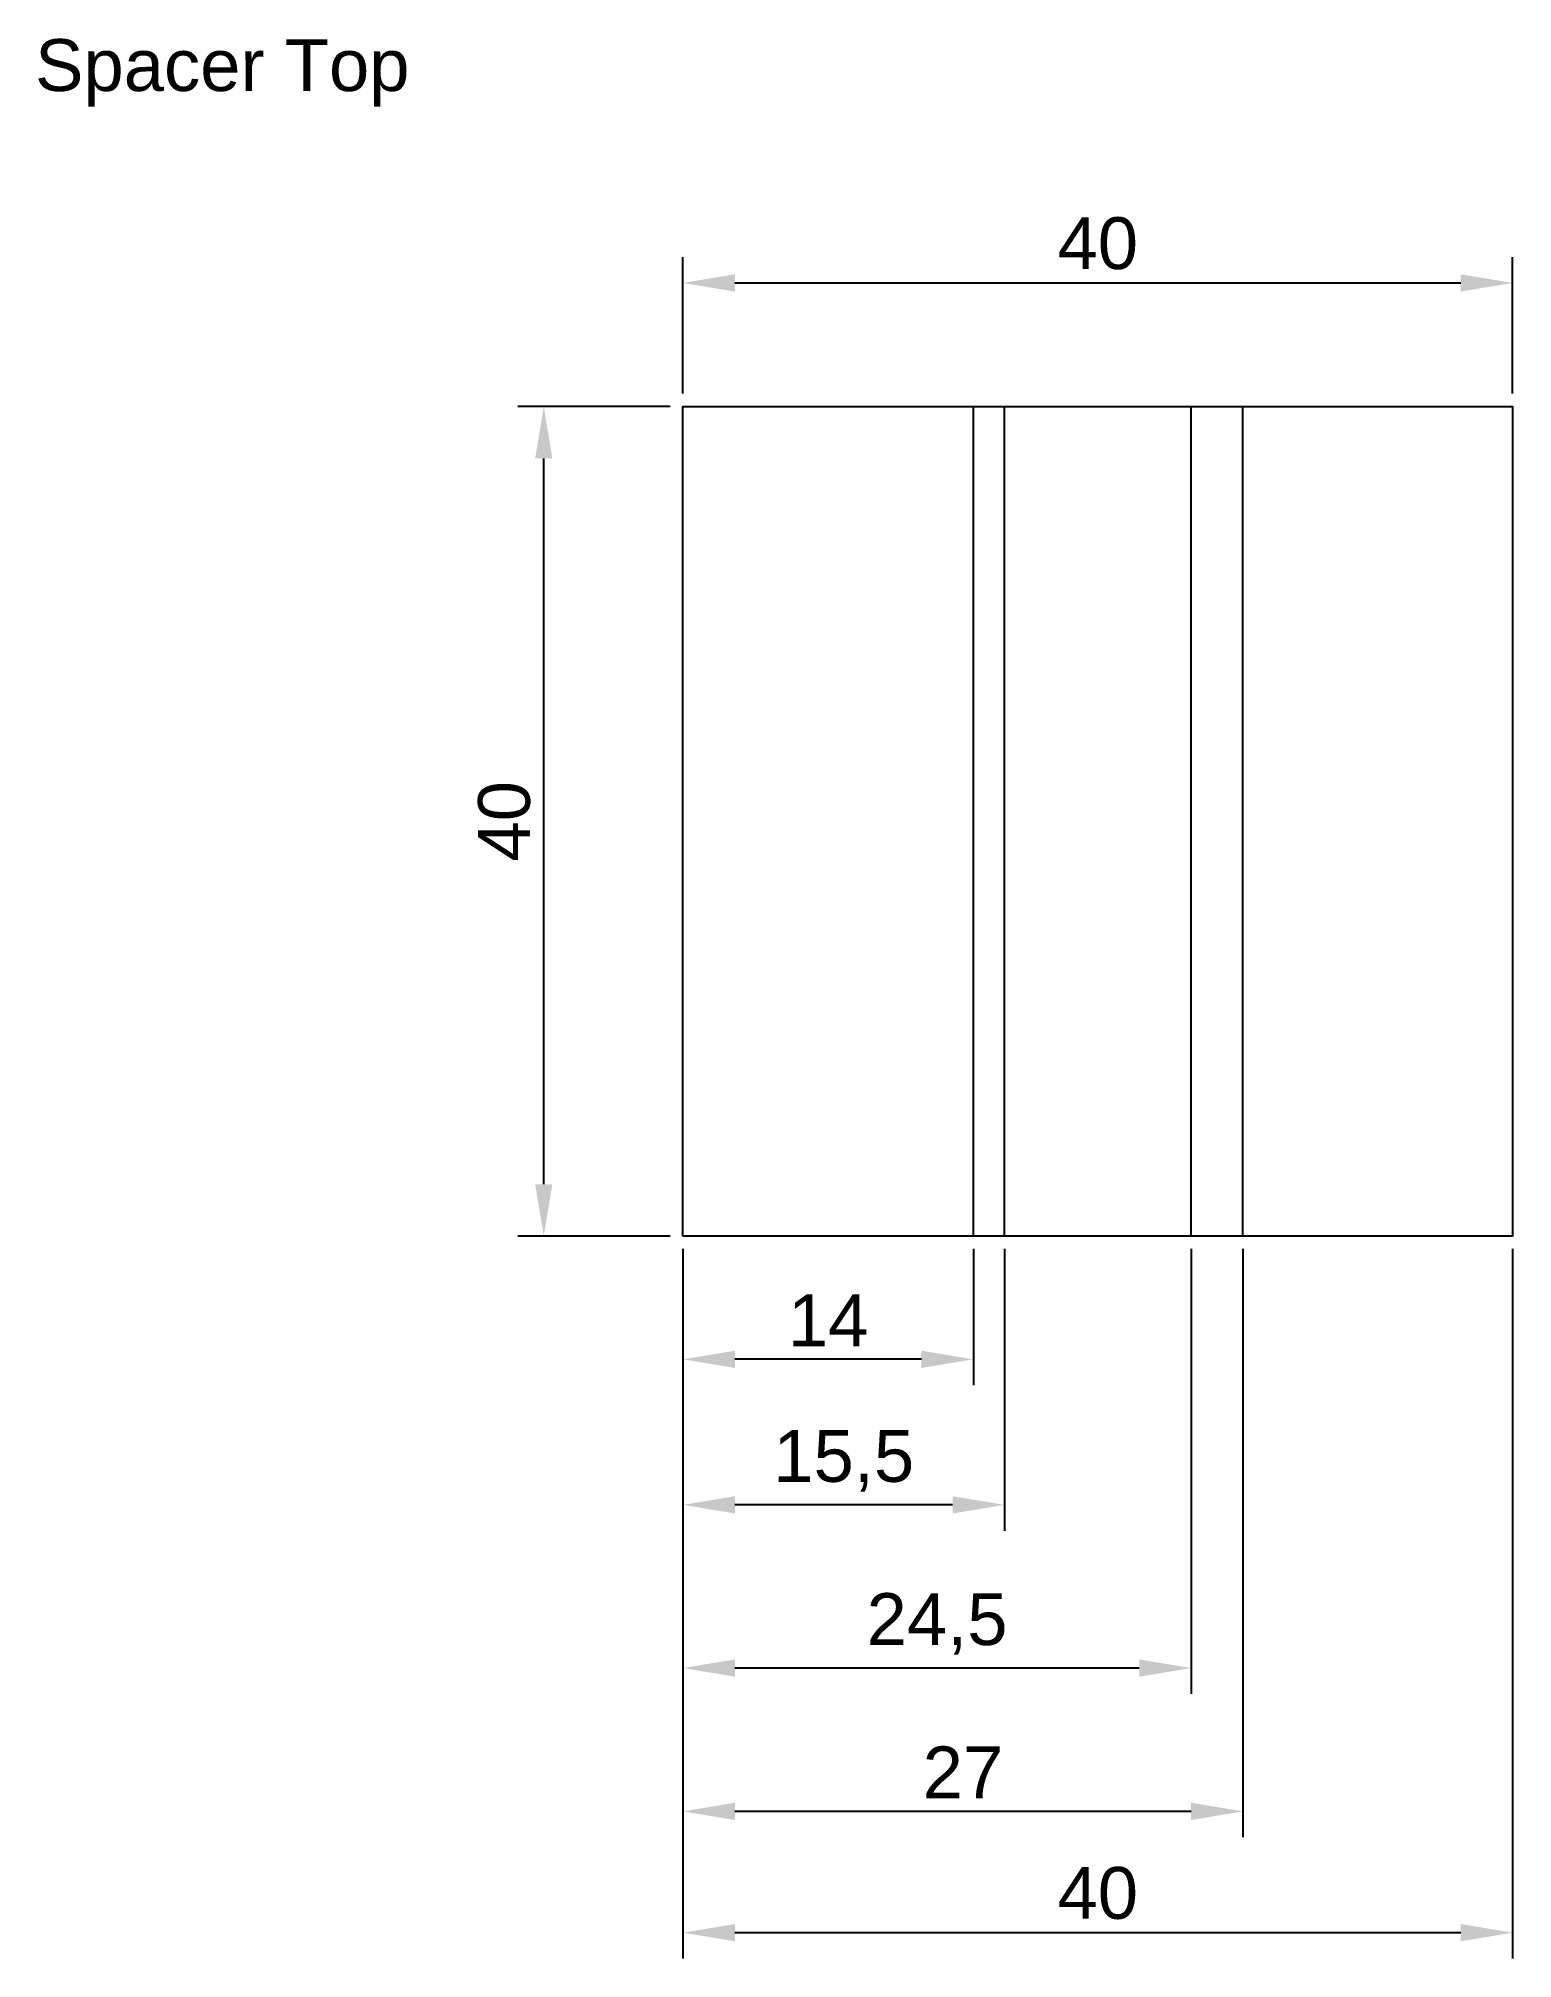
# Model space of a CAD drawing. Header units: millimetres. Extents: x -31.1 to 40, y -34.8 to 57.8.
import ezdxf

# ---------------------------------------------------------------- set-up
doc = ezdxf.new("R2010")
doc.units = ezdxf.units.MM
doc.styles.get("Standard").update_dxf_attribs({"font": 'arial.ttf'})
doc.dimstyles.new('ISO-25', dxfattribs={"dimtxt": 2.5, "dimasz": 2.5, "dimexe": 1.25, "dimexo": 0.625, "dimtad": 1, "dimtxsty": 'Standard', "dimcen": 2.5, "dimadec": 0, "dimazin": 0, "dimtfac": 1, "dimtmove": 0, "dimatfit": 3, "dimfxl": 1, "dimarcsym": 0})

# ---------------------------------------------------------------- blocks, each defined once
blk = doc.blocks.new('*D1')
at = {"color": 0, "lineweight": -2}
for p, q in [((0, 40.625), (0, 47.21)), ((40, 40.625), (40, 47.21)), ((2.5, 45.96), (37.5, 45.96))]:
    blk.add_line(p, q, dxfattribs=at)
at = {"color": 0}
for points in [[(2.5, 46.377), (2.5, 45.543), (0, 45.96)], [(37.5, 45.543), (37.5, 46.377), (40, 45.96)]]:
    blk.add_solid(points, dxfattribs=at)
at = {"layer": 'Defpoints', "color": 0}
for p in [(40, 45.96), (0, 40), (40, 40)]:
    blk.add_point(p, dxfattribs=at)
at = {"color": 0, "insert": (20, 47.861), "char_height": 2.5, "attachment_point": 5}
blk.add_mtext('40', dxfattribs=at)
blk = doc.blocks.new('*D2')
at = {"color": 0, "lineweight": -2}
for p, q in [((-0.625, 40), (-7.962, 40)), ((-6.712, 2.5), (-6.712, 37.5)), ((-0.625, 0), (-7.962, 0))]:
    blk.add_line(p, q, dxfattribs=at)
at = {"color": 0}
for points in [[(-6.295, 37.5), (-7.128, 37.5), (-6.712, 40)], [(-7.128, 2.5), (-6.295, 2.5), (-6.712, 0)]]:
    blk.add_solid(points, dxfattribs=at)
at = {"layer": 'Defpoints', "color": 0}
for p in [(-6.712, 40), (0, 40), (0, 0)]:
    blk.add_point(p, dxfattribs=at)
at = {"color": 0, "insert": (-8.613, 20), "char_height": 2.5, "attachment_point": 5, "rotation": 90}
blk.add_mtext('40', dxfattribs=at)
blk = doc.blocks.new('*D3')
at = {"color": 0, "lineweight": -2}
for p, q in [((0, -0.625), (0, -7.196)), ((14, -0.625), (14, -7.196)), ((11.5, -5.946), (2.5, -5.946))]:
    blk.add_line(p, q, dxfattribs=at)
at = {"color": 0}
for points in [[(2.5, -5.53), (2.5, -6.363), (0, -5.946)], [(11.5, -6.363), (11.5, -5.53), (14, -5.946)]]:
    blk.add_solid(points, dxfattribs=at)
at = {"layer": 'Defpoints', "color": 0}
for p in [(0, 0), (14, 0), (0, -5.946)]:
    blk.add_point(p, dxfattribs=at)
at = {"color": 0, "insert": (7, -4.066), "char_height": 2.5, "attachment_point": 5}
blk.add_mtext('14', dxfattribs=at)
blk = doc.blocks.new('*D4')
at = {"color": 0, "lineweight": -2}
for p, q in [((0, -0.625), (0, -14.215)), ((15.5, -0.625), (15.5, -14.215)), ((13, -12.965), (2.5, -12.965))]:
    blk.add_line(p, q, dxfattribs=at)
at = {"color": 0}
for points in [[(2.5, -12.548), (2.5, -13.382), (0, -12.965)], [(13, -13.382), (13, -12.548), (15.5, -12.965)]]:
    blk.add_solid(points, dxfattribs=at)
at = {"layer": 'Defpoints', "color": 0}
for p in [(0, 0), (15.5, 0), (0, -12.965)]:
    blk.add_point(p, dxfattribs=at)
at = {"color": 0, "insert": (7.75, -10.839), "char_height": 2.5, "attachment_point": 5}
blk.add_mtext('15,5', dxfattribs=at)
blk = doc.blocks.new('*D5')
at = {"color": 0, "lineweight": -2}
for p, q in [((0, -0.625), (0, -22.085)), ((24.5, -0.625), (24.5, -22.085)), ((22, -20.835), (2.5, -20.835))]:
    blk.add_line(p, q, dxfattribs=at)
at = {"color": 0}
for points in [[(2.5, -20.418), (2.5, -21.251), (0, -20.835)], [(22, -21.251), (22, -20.418), (24.5, -20.835)]]:
    blk.add_solid(points, dxfattribs=at)
at = {"layer": 'Defpoints', "color": 0}
for p in [(0, 0), (24.5, 0), (0, -20.835)]:
    blk.add_point(p, dxfattribs=at)
at = {"color": 0, "insert": (12.25, -18.708), "char_height": 2.5, "attachment_point": 5}
blk.add_mtext('24,5', dxfattribs=at)
blk = doc.blocks.new('*D6')
at = {"color": 0, "lineweight": -2}
for p, q in [((0, -0.625), (0, -28.997)), ((27, -0.625), (27, -28.997)), ((24.5, -27.747), (2.5, -27.747))]:
    blk.add_line(p, q, dxfattribs=at)
at = {"color": 0}
for points in [[(2.5, -27.33), (2.5, -28.164), (0, -27.747)], [(24.5, -28.164), (24.5, -27.33), (27, -27.747)]]:
    blk.add_solid(points, dxfattribs=at)
at = {"layer": 'Defpoints', "color": 0}
for p in [(0, 0), (27, 0), (0, -27.747)]:
    blk.add_point(p, dxfattribs=at)
at = {"color": 0, "insert": (13.5, -25.867), "char_height": 2.5, "attachment_point": 5}
blk.add_mtext('27', dxfattribs=at)
blk = doc.blocks.new('*D7')
at = {"color": 0, "lineweight": -2}
for p, q in [((0, -0.625), (0, -34.846)), ((40, -0.625), (40, -34.846)), ((37.5, -33.596), (2.5, -33.596))]:
    blk.add_line(p, q, dxfattribs=at)
at = {"color": 0}
for points in [[(2.5, -33.179), (2.5, -34.013), (0, -33.596)], [(37.5, -34.013), (37.5, -33.179), (40, -33.596)]]:
    blk.add_solid(points, dxfattribs=at)
at = {"layer": 'Defpoints', "color": 0}
for p in [(0, 0), (40, 0), (0, -33.596)]:
    blk.add_point(p, dxfattribs=at)
at = {"color": 0, "insert": (20, -31.695), "char_height": 2.5, "attachment_point": 5}
blk.add_mtext('40', dxfattribs=at)

msp = doc.modelspace()

# ---------------------------------------------------------------- linework, layer by layer
for p, q in [((14, 0), (14, 40)), ((15.5, 0), (15.5, 40)), ((24.5, 0), (24.5, 40)), ((27, 0), (27, 40))]:
    msp.add_line(p, q)
msp.add_lwpolyline([(0, 0), (0, 40), (40, 40), (40, 0)], close=True)

# ---------------------------------------------------------------- texts
at = {"insert": (-31.237, 57.716), "char_height": 2.5, "width": 23.73632, "attachment_point": 1}
msp.add_mtext('{Spacer Top}', dxfattribs=at)

# ---------------------------------------------------------------- dimensions: what is measured, and where the dimension line sits
dim = msp.add_linear_dim(base=(40, 45.96), p1=(0, 40), p2=(40, 40), dimstyle='ISO-25')
dim.commit()
dim.dimension.update_dxf_attribs({"geometry": '*D1', "text_midpoint": (20, 47.861)})
dim = msp.add_linear_dim(base=(-6.712, 40), p1=(0, 0), p2=(0, 40), angle=90, dimstyle='ISO-25')
dim.commit()
dim.dimension.update_dxf_attribs({"geometry": '*D2', "text_midpoint": (-8.613, 20)})
for p1, distance, picture, middle in [((14, 0), 5.946, '*D3', (7, -4.066)), ((15.5, 0), 12.965, '*D4', (7.75, -10.839)), ((24.5, 0), 20.835, '*D5', (12.25, -18.708)), ((27, 0), 27.747, '*D6', (13.5, -25.867)), ((40, 0), 33.596, '*D7', (20, -31.695))]:
    dim = msp.add_aligned_dim(p1=p1, p2=(0, 0), distance=distance, dimstyle='ISO-25')
    dim.commit()
    dim.dimension.update_dxf_attribs({"geometry": picture, "text_midpoint": middle})

doc.saveas('drawing.dxf')
